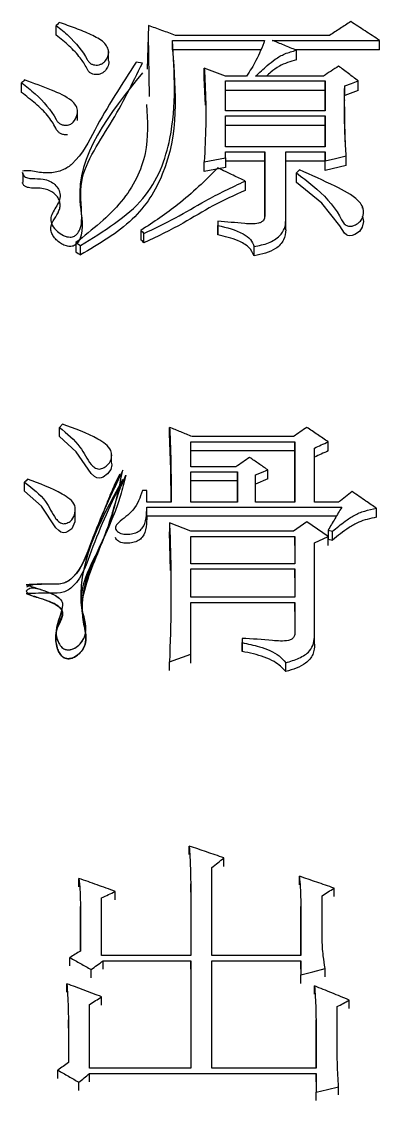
# Model space of a CAD drawing. Header units: millimetres. Extents: x 2003 to 4439, y 563 to 2285.
# Drawn here: x 2510.84 to 2513.4, y 2084.24 to 2091.97 of the extents above; entities that cross this region are included whole.
import ezdxf

# ---------------------------------------------------------------- set-up
doc = ezdxf.new("R2010")
doc.units = ezdxf.units.MM

msp = doc.modelspace()

# ---------------------------------------------------------------- linework, layer by layer
at = {"color": 7, "linetype": 'Continuous', "lineweight": 25}
for p, q in [((2511.0882, 2091.8729), (2511.0882, 2091.9421)), ((2511.7481, 2091.942), (2511.7401, 2091.6303)), ((2511.755, 2091.4344), (2511.7481, 2091.8729)), ((2513.0461, 2091.8712), (2511.9428, 2091.8712)), ((2511.4623, 2091.6932), (2511.4623, 2091.7629)), ((2511.9212, 2091.8358), (2512.5809, 2091.8358)), ((2511.9212, 2091.7668), (2511.9212, 2091.8358)), ((2512.5514, 2091.7668), (2511.9212, 2091.7668)), ((2512.6351, 2091.8358), (2513.4031, 2091.8358)), ((2513.4031, 2091.7668), (2512.8034, 2091.7668)), ((2512.8082, 2091.696), (2512.8082, 2091.7648)), ((2513.4031, 2091.7668), (2513.4031, 2091.8358)), ((2511.7048, 2091.6725), (2511.6615, 2091.6796)), ((2512.1483, 2091.5682), (2512.1483, 2091.637)), ((2510.8395, 2091.4617), (2510.8395, 2091.5303)), ((2512.1562, 2091.3701), (2512.1483, 2091.5682)), ((2512.4512, 2091.58), (2512.2997, 2091.58)), ((2512.2997, 2091.5444), (2513.0137, 2091.5444)), ((2512.2997, 2091.3303), (2512.2997, 2091.5444)), ((2513.0029, 2091.58), (2512.5161, 2091.58)), ((2513.0137, 2091.5444), (2513.0137, 2091.3303)), ((2513.0137, 2091.4758), (2513.0137, 2091.5444)), ((2513.2517, 2091.4758), (2513.2517, 2091.5444)), ((2513.0137, 2091.4758), (2512.2997, 2091.4758)), ((2513.0137, 2091.3303), (2513.0137, 2091.4758)), ((2513.1543, 2091.4402), (2513.1543, 2091.5088)), ((2513.2517, 2091.4758), (2513.1543, 2091.4402)), ((2511.2403, 2091.2618), (2511.2403, 2091.3309)), ((2513.0137, 2091.3303), (2512.2997, 2091.3303)), ((2512.2997, 2091.2946), (2513.0137, 2091.2946)), ((2512.2997, 2091.0724), (2512.2997, 2091.2946)), ((2513.0137, 2091.2263), (2512.2997, 2091.2263)), ((2513.0137, 2091.2946), (2513.0137, 2091.0724)), ((2513.0137, 2091.2263), (2513.0137, 2091.2946)), ((2513.0137, 2091.0724), (2513.0137, 2091.2263)), ((2513.0137, 2091.0724), (2512.2997, 2091.0724)), ((2512.2997, 2091.0365), (2512.581, 2091.0365)), ((2512.2997, 2090.9934), (2512.2997, 2091.0365)), ((2512.2997, 2090.9934), (2512.2997, 2090.9255)), ((2512.581, 2091.0365), (2512.581, 2090.575)), ((2512.581, 2090.9686), (2512.581, 2091.0365)), ((2512.7324, 2091.0365), (2513.0137, 2091.0365)), ((2512.7324, 2090.546), (2512.7324, 2091.0365)), ((2513.0137, 2091.0365), (2513.0137, 2090.9718)), ((2513.0137, 2090.9686), (2513.0137, 2091.0365)), ((2513.1651, 2090.9398), (2513.1651, 2091.0078)), ((2512.1483, 2090.8968), (2512.1483, 2090.9646)), ((2512.2997, 2090.9255), (2512.1483, 2090.8968)), ((2512.581, 2090.9686), (2512.2997, 2090.9686)), ((2512.581, 2090.5749), (2512.581, 2090.9686)), ((2513.0137, 2090.9686), (2512.7324, 2090.9686)), ((2513.0137, 2090.9039), (2513.0137, 2090.9718)), ((2513.0137, 2090.9039), (2513.0137, 2090.9686)), ((2513.1651, 2090.9398), (2513.0137, 2090.9039)), ((2510.8502, 2090.8172), (2510.8502, 2090.885)), ((2512.8298, 2090.907), (2512.8082, 2090.8855)), ((2512.4412, 2090.8274), (2512.4412, 2090.7597)), ((2513.2829, 2090.6331), (2513.2829, 2090.6421)), ((2512.2457, 2090.5388), (2512.2457, 2090.5098)), ((2512.2457, 2090.5388), (2512.2457, 2090.4715)), ((2512.7324, 2090.4787), (2512.7324, 2090.546)), ((2513.2829, 2090.5739), (2513.2829, 2090.5753)), ((2511.694, 2090.4736), (2511.694, 2090.4063)), ((2511.7159, 2090.3843), (2511.7159, 2090.4515)), ((2512.2457, 2090.4426), (2512.2457, 2090.5098)), ((2511.2288, 2090.3865), (2511.2612, 2090.3648)), ((2511.2288, 2090.3865), (2511.2288, 2090.3194)), ((2511.2612, 2090.2977), (2511.2612, 2090.3648)), ((2512.5053, 2090.2904), (2512.5053, 2090.3575)), ((2511.1315, 2089.0842), (2511.1099, 2089.0619)), ((2511.1099, 2088.9966), (2511.1099, 2089.0619)), ((2511.8995, 2088.9966), (2511.8995, 2089.0619)), ((2512.7865, 2088.9952), (2512.0618, 2088.9952)), ((2512.051, 2088.9581), (2512.7974, 2088.9581)), ((2512.051, 2088.7798), (2512.051, 2088.9581)), ((2512.7974, 2088.9581), (2512.7974, 2088.5264)), ((2512.7974, 2088.8929), (2512.7974, 2088.9581)), ((2512.938, 2088.5264), (2512.938, 2088.9136)), ((2513.0353, 2088.8929), (2513.0353, 2088.9581)), ((2511.4831, 2088.8132), (2511.4831, 2088.8783)), ((2512.7974, 2088.8929), (2512.051, 2088.8929)), ((2512.7974, 2088.5264), (2512.7974, 2088.8929)), ((2512.3755, 2088.7798), (2512.051, 2088.7798)), ((2512.6026, 2088.6925), (2512.6026, 2088.7575)), ((2511.5108, 2088.632), (2511.5429, 2088.7259)), ((2512.051, 2088.7426), (2512.3863, 2088.7426)), ((2512.051, 2088.5264), (2512.051, 2088.7426)), ((2512.3863, 2088.6776), (2512.051, 2088.6776)), ((2512.3863, 2088.7426), (2512.3863, 2088.5264)), ((2512.3863, 2088.6776), (2512.3863, 2088.7426)), ((2512.3863, 2088.5264), (2512.3863, 2088.6776)), ((2512.5161, 2088.5264), (2512.5161, 2088.7203)), ((2512.6026, 2088.6925), (2512.5161, 2088.6553)), ((2511.7373, 2088.6085), (2511.7048, 2088.6085)), ((2511.7373, 2088.5264), (2511.7373, 2088.6085)), ((2511.9103, 2088.5264), (2511.7373, 2088.5264)), ((2512.3863, 2088.5264), (2512.051, 2088.5264)), ((2512.7974, 2088.5264), (2512.5161, 2088.5264)), ((2513.1111, 2088.5264), (2512.938, 2088.5264)), ((2511.2241, 2088.4176), (2511.2241, 2088.4822)), ((2511.7373, 2088.489), (2513.1327, 2088.489)), ((2511.7373, 2088.4244), (2511.7373, 2088.489)), ((2513.3815, 2088.4169), (2513.3815, 2088.4815)), ((2513.0944, 2088.4244), (2511.7373, 2088.4244)), ((2512.051, 2088.317), (2511.8995, 2088.3769)), ((2511.8995, 2088.3769), (2511.8995, 2088.3124)), ((2512.8839, 2088.3844), (2512.7865, 2088.317)), ((2513.0353, 2088.2795), (2512.8839, 2088.3844)), ((2511.512, 2088.3415), (2511.512, 2088.3412)), ((2511.9063, 2088.0362), (2511.8995, 2088.3124)), ((2512.7865, 2088.317), (2512.051, 2088.317)), ((2513.0353, 2088.3245), (2513.0678, 2088.317)), ((2513.0353, 2088.3245), (2513.0353, 2088.26)), ((2513.0678, 2088.2526), (2513.0678, 2088.317)), ((2512.051, 2088.2795), (2512.7974, 2088.2795)), ((2512.051, 2088.0844), (2512.051, 2088.2795)), ((2512.7974, 2088.2795), (2512.7974, 2088.0844)), ((2512.7974, 2088.2152), (2512.7974, 2088.2795)), ((2512.938, 2088.2345), (2513.0353, 2088.2795)), ((2512.938, 2087.5716), (2512.938, 2088.2345)), ((2513.0353, 2088.2152), (2513.0353, 2088.2795)), ((2513.0353, 2088.26), (2513.0678, 2088.2526)), ((2512.7974, 2088.0844), (2512.051, 2088.0844)), ((2512.051, 2088.0468), (2512.7974, 2088.0468)), ((2512.051, 2087.8435), (2512.051, 2088.0468)), ((2512.7974, 2088.0468), (2512.7974, 2087.8435)), ((2512.7974, 2087.9828), (2512.7974, 2088.0468)), ((2512.7974, 2087.8435), (2512.051, 2087.8435)), ((2512.051, 2087.8058), (2512.7974, 2087.8058)), ((2512.051, 2087.4352), (2512.051, 2087.8058)), ((2512.7974, 2087.8058), (2512.7974, 2087.5943)), ((2512.7974, 2087.7422), (2512.7974, 2087.8058)), ((2512.4188, 2087.5489), (2512.4188, 2087.5186)), ((2512.4188, 2087.5489), (2512.4188, 2087.4856)), ((2512.4188, 2087.4552), (2512.4188, 2087.5186)), ((2512.938, 2087.5083), (2512.938, 2087.5716)), ((2511.8995, 2087.3821), (2512.051, 2087.4352)), ((2512.051, 2087.3721), (2512.051, 2087.4352)), ((2511.8995, 2087.3191), (2511.8995, 2087.3821)), ((2512.7324, 2087.3113), (2512.7324, 2087.3745)), ((2512.0402, 2085.9996), (2512.0402, 2086.0608)), ((2512.289, 2085.9147), (2512.289, 2085.9758)), ((2512.2024, 2085.277), (2512.2024, 2085.9062)), ((2511.2505, 2085.7679), (2511.2505, 2085.8288)), ((2512.8298, 2085.7834), (2512.8298, 2085.8443)), ((2511.5101, 2085.675), (2511.5101, 2085.7358)), ((2512.051, 2085.7901), (2512.051, 2085.277)), ((2512.051, 2085.7292), (2512.051, 2085.7901)), ((2513.0786, 2085.6983), (2513.0786, 2085.759)), ((2511.4128, 2085.277), (2511.4128, 2085.6893)), ((2512.9921, 2085.4016), (2512.9921, 2085.7048)), ((2511.2613, 2085.6272), (2511.2613, 2085.3081)), ((2511.2613, 2085.5666), (2511.2613, 2085.6272)), ((2512.8406, 2085.6272), (2512.8407, 2085.277)), ((2512.8406, 2085.5665), (2512.8406, 2085.6272)), ((2511.2613, 2085.3081), (2511.2613, 2085.5663)), ((2512.8407, 2085.277), (2512.8406, 2085.5662)), ((2512.051, 2085.277), (2511.4128, 2085.277)), ((2512.8407, 2085.277), (2512.2024, 2085.277)), ((2511.1856, 2085.2012), (2511.1856, 2085.2614)), ((2511.4236, 2085.238), (2512.051, 2085.238)), ((2511.4236, 2085.1779), (2511.4236, 2085.238)), ((2512.051, 2085.238), (2512.051, 2084.4697)), ((2512.051, 2085.1779), (2512.051, 2085.238)), ((2512.2024, 2085.238), (2512.8407, 2085.2379)), ((2512.2024, 2084.4697), (2512.2024, 2085.238)), ((2512.8407, 2085.2379), (2512.8407, 2085.1364)), ((2512.8407, 2085.1779), (2512.8407, 2085.2379)), ((2511.337, 2085.1155), (2511.337, 2085.1755)), ((2512.8407, 2085.0765), (2512.8407, 2085.1364)), ((2513.0137, 2085.1233), (2513.0137, 2085.1833)), ((2511.164, 2085.0141), (2511.164, 2085.0739)), ((2512.938, 2084.9984), (2512.938, 2085.0583)), ((2511.4128, 2084.9203), (2511.4128, 2084.98)), ((2513.1868, 2084.8968), (2513.1868, 2084.9566)), ((2511.3262, 2084.4697), (2511.3262, 2084.9252)), ((2513.1003, 2084.6192), (2513.1003, 2084.9096)), ((2511.1748, 2084.8155), (2511.1748, 2084.509)), ((2511.1748, 2084.756), (2511.1748, 2084.8155)), ((2512.9488, 2084.8155), (2512.9488, 2084.4697)), ((2512.9488, 2084.756), (2512.9488, 2084.8155)), ((2512.9488, 2084.4697), (2512.9488, 2084.7557)), ((2511.0991, 2084.3949), (2511.0991, 2084.4539)), ((2512.051, 2084.4697), (2511.3262, 2084.4697)), ((2511.3262, 2084.3713), (2511.3262, 2084.4303)), ((2512.9488, 2084.4697), (2512.2024, 2084.4697)), ((2512.9488, 2084.4303), (2512.9488, 2084.2962)), ((2512.9488, 2084.3713), (2512.9488, 2084.4303)), ((2511.2505, 2084.3083), (2511.2505, 2084.3672)), ((2512.9488, 2084.2374), (2512.9488, 2084.2962)), ((2513.1111, 2084.2768), (2513.1111, 2084.3357))]:
    msp.add_line(p, q, dxfattribs=at)
at = {"color": 7, "linetype": 'Continuous', "lineweight": 25, "flags": 128}
for points in [[(2511.1098, 2091.9633), (2511.1044, 2091.9579), (2511.0963, 2091.95), (2511.0882, 2091.9421)], [(2510.8611, 2091.5516), (2510.8556, 2091.5462), (2510.8475, 2091.5382), (2510.8394, 2091.5302)], [(2513.1543, 2091.5088), (2513.203, 2091.5266), (2513.2517, 2091.5444)], [(2512.1483, 2090.9646), (2512.224, 2090.979), (2512.2997, 2090.9934)], [(2513.0137, 2090.9718), (2513.0894, 2090.9898), (2513.1651, 2091.0078)], [(2512.8082, 2090.8177), (2512.8082, 2090.8424), (2512.8082, 2090.8639), (2512.8082, 2090.8855)], [(2513.2817, 2090.5741), (2513.2895, 2090.5368), (2513.2806, 2090.4955), (2513.2605, 2090.4665), (2513.2281, 2090.4443), (2513.2076, 2090.4373), (2513.1908, 2090.4355), (2513.178, 2090.4372), (2513.1667, 2090.4419), (2513.1518, 2090.4541), (2513.1187, 2090.506), (2512.9904, 2090.6698), (2512.8082, 2090.8177), (2512.8082, 2090.8177)], [(2511.694, 2090.4736), (2511.7049, 2090.4626), (2511.7158, 2090.4516)], [(2511.7158, 2090.3844), (2511.7103, 2090.3899), (2511.7048, 2090.3955), (2511.694, 2090.4063)], [(2511.2288, 2090.3194), (2511.245, 2090.3086), (2511.2612, 2090.2977)], [(2511.4815, 2088.8118), (2511.485, 2088.7941), (2511.4783, 2088.7596), (2511.4561, 2088.728), (2511.4238, 2088.705), (2511.4092, 2088.6997), (2511.3944, 2088.6978), (2511.378, 2088.7009), (2511.3628, 2088.7084), (2511.3385, 2088.7309), (2511.2293, 2088.8872), (2511.1099, 2088.9966), (2511.1099, 2088.9966)], [(2512.5161, 2088.7203), (2512.5594, 2088.7389), (2512.6026, 2088.7575)], [(2510.8827, 2088.6905), (2510.8719, 2088.6793), (2510.8611, 2088.6681)], [(2510.8611, 2088.6033), (2510.8611, 2088.6273), (2510.8611, 2088.6477), (2510.8611, 2088.6681)], [(2511.2207, 2088.4176), (2511.2209, 2088.3839), (2511.1994, 2088.3344), (2511.1719, 2088.3143), (2511.1554, 2088.3083), (2511.1387, 2088.3069), (2511.1211, 2088.3116), (2511.1055, 2088.3217), (2511.0859, 2088.3426), (2510.9827, 2088.4978), (2510.8611, 2088.6033), (2510.8611, 2088.6033)], [(2512.8407, 2085.1364), (2512.9272, 2085.1599), (2513.0137, 2085.1833)], [(2511.3262, 2084.4303), (2511.9601, 2084.4303), (2512.9488, 2084.4303)], [(2512.9488, 2084.2962), (2513.03, 2084.3159), (2513.1111, 2084.3357)]]:
    msp.add_lwpolyline(points, dxfattribs=at)
at = {"color": 7, "linetype": 'Continuous', "lineweight": 25}
for points, knots in [([(2511.0882, 2091.9421), (2511.1182, 2091.918), (2511.2087, 2091.8454), (2511.279, 2091.7527), (2511.3197, 2091.6814), (2511.3344, 2091.6677), (2511.3533, 2091.6603), (2511.3742, 2091.6578), (2511.3956, 2091.6599), (2511.4179, 2091.6687), (2511.4413, 2091.6886), (2511.4596, 2091.7179), (2511.4662, 2091.7539), (2511.4553, 2091.7891), (2511.4186, 2091.8353), (2511.3354, 2091.8783), (2511.2276, 2091.9237), (2511.1492, 2091.9501), (2511.1098, 2091.9633)], [0, 0, 0, 0, 0.117103, 0.353724, 0.376614, 0.395602, 0.414782, 0.431323, 0.450524, 0.470069, 0.496423, 0.543443, 0.584386, 0.625263, 0.671715, 0.773941, 0.886489, 1, 1, 1, 1]), ([(2513.1976, 2091.9703), (2513.1723, 2091.9538), (2513.1219, 2091.9208), (2513.0714, 2091.8877), (2513.0461, 2091.8712)], [0, 0, 0, 0, 0.499999, 1, 1, 1, 1]), ([(2513.4031, 2091.8358), (2513.3688, 2091.8582), (2513.3003, 2091.9031), (2513.2318, 2091.9479), (2513.1976, 2091.9703)], [0, 0, 0, 0, 0.5, 1, 1, 1, 1]), ([(2511.4604, 2091.6933), (2511.4616, 2091.6899), (2511.4675, 2091.6739), (2511.4569, 2091.6452), (2511.4389, 2091.6174), (2511.4166, 2091.5992), (2511.3945, 2091.5907), (2511.3708, 2091.5891), (2511.3489, 2091.5925), (2511.3293, 2091.6024), (2511.3158, 2091.6181), (2511.2968, 2091.6556), (2511.2578, 2091.7175), (2511.1825, 2091.7962), (2511.1198, 2091.8472), (2511.0882, 2091.8729)], [0, 0, 0, 0, 0.021403, 0.100058, 0.170578, 0.207877, 0.245607, 0.2775, 0.3105, 0.342312, 0.37979, 0.420748, 0.584742, 0.790782, 1, 1, 1, 1]), ([(2511.2612, 2090.3648), (2511.4291, 2090.4681), (2511.7588, 2090.671), (2511.9583, 2091.2208), (2511.9352, 2091.6027), (2511.9212, 2091.8358)], [0, 0, 0, 0, 0.287943, 0.565415, 1, 1, 1, 1]), ([(2511.9212, 2091.7668), (2511.9439, 2091.4653), (2511.9757, 2091.0435), (2511.658, 2090.5308), (2511.3951, 2090.3763), (2511.2612, 2090.2977)], [0, 0, 0, 0, 0.5518, 0.771887, 1, 1, 1, 1]), ([(2512.5809, 2091.8358), (2512.5624, 2091.7868), (2512.5292, 2091.6989), (2512.4751, 2091.6165), (2512.4512, 2091.58)], [0, 0, 0, 0, 0.557901, 1, 1, 1, 1]), ([(2512.5161, 2091.58), (2512.5438, 2091.6049), (2512.5895, 2091.6459), (2512.6552, 2091.7023), (2512.7248, 2091.7422), (2512.7802, 2091.7572), (2512.8082, 2091.7648)], [0, 0, 0, 0, 0.334901, 0.5526, 0.773626, 1, 1, 1, 1]), ([(2512.8082, 2091.7648), (2512.7935, 2091.7709), (2512.7642, 2091.7829), (2512.7065, 2091.8065), (2512.6635, 2091.8242), (2512.6351, 2091.8358)], [0, 0, 0, 0, 0.253937, 0.507874, 1, 1, 1, 1]), ([(2512.8082, 2091.6959), (2512.7652, 2091.6834), (2512.6952, 2091.6629), (2512.6328, 2091.614), (2512.604, 2091.589), (2512.5935, 2091.58)], [0, 0, 0, 0, 0.503492, 0.820845, 1, 1, 1, 1]), ([(2510.8446, 2090.8917), (2510.8449, 2090.887), (2510.8454, 2090.8777), (2510.8537, 2090.8652), (2510.866, 2090.855), (2510.8866, 2090.8472), (2510.9298, 2090.8429), (2510.9847, 2090.8462), (2511.0417, 2090.8284), (2511.0801, 2090.8026), (2511.1069, 2090.768), (2511.1192, 2090.7267), (2511.1063, 2090.6661), (2511.064, 2090.6138), (2511.0445, 2090.5541), (2511.0576, 2090.5074), (2511.0913, 2090.4674), (2511.13, 2090.4404), (2511.1624, 2090.4281), (2511.1846, 2090.4246), (2511.2037, 2090.4266), (2511.2213, 2090.4339), (2511.2415, 2090.4509), (2511.2633, 2090.4861), (2511.2789, 2090.6033), (2511.2264, 2090.8682), (2511.4915, 2091.2363), (2511.6336, 2091.5268), (2511.7048, 2091.6725)], [0, 0, 0, 0, 0.006979, 0.013925, 0.020645, 0.027359, 0.039158, 0.068779, 0.087565, 0.106337, 0.125711, 0.147046, 0.168852, 0.216529, 0.237968, 0.259695, 0.286308, 0.307882, 0.318004, 0.326525, 0.332753, 0.33899, 0.348555, 0.366353, 0.396306, 0.524136, 0.761431, 1, 1, 1, 1]), ([(2511.6615, 2091.6796), (2511.5574, 2091.5204), (2511.4009, 2091.281), (2511.2733, 2091.0107), (2511.1723, 2090.9254), (2511.1346, 2090.9058), (2511.0917, 2090.892), (2511.0271, 2090.8821), (2510.9598, 2090.89), (2510.8946, 2090.9024), (2510.8615, 2090.9), (2510.8456, 2090.8988)], [0, 0, 0, 0, 0.492538, 0.7401909, 0.7707097, 0.8014398, 0.8327072, 0.8648615, 0.9333586, 0.96806, 1, 1, 1, 1]), ([(2512.1483, 2091.637), (2512.1509, 2091.5867), (2512.1581, 2091.4502), (2512.1613, 2091.2261), (2512.1526, 2091.0518), (2512.1483, 2090.9646)], [0, 0, 0, 0, 0.225447, 0.61244, 1, 1, 1, 1]), ([(2513.111, 2091.6512), (2513.093, 2091.6393), (2513.0569, 2091.6156), (2513.0209, 2091.5919), (2513.0029, 2091.58)], [0, 0, 0, 0, 0.499999, 1, 1, 1, 1]), ([(2513.2517, 2091.5444), (2513.2282, 2091.5622), (2513.1813, 2091.5978), (2513.1345, 2091.6334), (2513.111, 2091.6512)], [0, 0, 0, 0, 0.499999, 1, 1, 1, 1]), ([(2510.8395, 2091.5302), (2510.873, 2091.505), (2510.9744, 2091.4285), (2511.0538, 2091.329), (2511.0975, 2091.2507), (2511.1149, 2091.2368), (2511.1362, 2091.2287), (2511.1581, 2091.2261), (2511.1782, 2091.2285), (2511.1959, 2091.2363), (2511.2191, 2091.2585), (2511.2356, 2091.2927), (2511.2434, 2091.3349), (2511.2298, 2091.372), (2511.1738, 2091.4281), (2511.0432, 2091.4856), (2510.9255, 2091.5283), (2510.8611, 2091.5516)], [0, 0, 0, 0, 0.118687, 0.359196, 0.382949, 0.402078, 0.421221, 0.441113, 0.455768, 0.470498, 0.490908, 0.548404, 0.590662, 0.633125, 0.674263, 0.821867, 1, 1, 1, 1]), ([(2511.7048, 2091.6038), (2511.4693, 2091.3074), (2511.1753, 2090.9376), (2511.2875, 2090.5099), (2511.2575, 2090.4101), (2511.2436, 2090.3874), (2511.2286, 2090.3725), (2511.2159, 2090.3641), (2511.2012, 2090.3589), (2511.185, 2090.3577), (2511.1683, 2090.3599), (2511.1448, 2090.3669), (2511.1163, 2090.382), (2511.0866, 2090.4063), (2511.0632, 2090.435), (2511.0486, 2090.4661), (2511.048, 2090.5086), (2511.0746, 2090.5577), (2511.1053, 2090.6044), (2511.1171, 2090.6455), (2511.1146, 2090.6768), (2511.102, 2090.7069), (2511.0799, 2090.7342), (2511.0484, 2090.7566), (2510.9927, 2090.7785), (2510.9355, 2090.7747), (2510.8881, 2090.7794), (2510.8704, 2090.7851), (2510.8591, 2090.7927), (2510.8521, 2090.8), (2510.8469, 2090.8083), (2510.8455, 2090.8143), (2510.8448, 2090.8172)], [0, 0, 0, 0, 0.497456, 0.620857, 0.636346, 0.651276, 0.658077, 0.664325, 0.67016, 0.675991, 0.682204, 0.688976, 0.70417, 0.720933, 0.738108, 0.754604, 0.770049, 0.801248, 0.833208, 0.848775, 0.864425, 0.880247, 0.89615, 0.91217, 0.928663, 0.965077, 0.973828, 0.982053, 0.986245, 0.990754, 0.995583, 1, 1, 1, 1]), ([(2511.1676, 2091.1596), (2511.1643, 2091.1592), (2511.1531, 2091.1579), (2511.1339, 2091.1613), (2511.1127, 2091.1697), (2511.0949, 2091.1856), (2511.0726, 2091.2304), (2511.0283, 2091.3006), (2510.9405, 2091.384), (2510.8733, 2091.4356), (2510.8395, 2091.4617)], [0, 0, 0, 0, 0.018476, 0.061789, 0.105489, 0.149477, 0.212223, 0.462546, 0.729106, 1, 1, 1, 1]), ([(2513.1651, 2091.0078), (2513.1635, 2091.0308), (2513.1612, 2091.0653), (2513.1585, 2091.1114), (2513.1569, 2091.1459), (2513.1559, 2091.1717), (2513.1553, 2091.1919), (2513.1549, 2091.2062), (2513.1544, 2091.2235), (2513.1541, 2091.2407), (2513.1538, 2091.2551), (2513.1536, 2091.2694), (2513.1535, 2091.2838), (2513.1533, 2091.301), (2513.1532, 2091.3182), (2513.1532, 2091.3354), (2513.1532, 2091.3497), (2513.1532, 2091.3641), (2513.1532, 2091.3784), (2513.1533, 2091.3956), (2513.1534, 2091.4099), (2513.1535, 2091.4214), (2513.1535, 2091.43), (2513.1536, 2091.4371), (2513.1537, 2091.4443), (2513.1537, 2091.4514), (2513.1538, 2091.46), (2513.1539, 2091.4686), (2513.154, 2091.4758), (2513.154, 2091.4829), (2513.1541, 2091.4886), (2513.1542, 2091.4944), (2513.1542, 2091.4986), (2513.1543, 2091.5035), (2513.1543, 2091.5068), (2513.1543, 2091.5088)], [0, 0, 0, 0, 0.137495, 0.206243, 0.274991, 0.343739, 0.360926, 0.3953, 0.429674, 0.464048, 0.498422, 0.515609, 0.549982, 0.584356, 0.61873, 0.653104, 0.687478, 0.704665, 0.739038, 0.773412, 0.807786, 0.824973, 0.84216, 0.859347, 0.86794, 0.885127, 0.902314, 0.919501, 0.936688, 0.945281, 0.962468, 0.971061, 0.979655, 0.988248, 1, 1, 1, 1]), ([(2511.7335, 2091.3753), (2511.7411, 2091.2583), (2511.7565, 2091.02), (2511.5794, 2090.6626), (2511.3468, 2090.4794), (2511.2288, 2090.3865)], [0, 0, 0, 0, 0.322113, 0.656114, 1, 1, 1, 1]), ([(2513.1601, 2091.091), (2513.1601, 2091.0909), (2513.1602, 2091.0908), (2513.1586, 2091.1301), (2513.1549, 2091.2355), (2513.1542, 2091.328), (2513.1541, 2091.3865), (2513.1542, 2091.411), (2513.1541, 2091.4134), (2513.1541, 2091.4147)], [0, 0, 0, 0, 0.00357, 0.023068, 0.457318, 0.686208, 0.826116, 0.905274, 1, 1, 1, 1]), ([(2512.2458, 2090.9214), (2512.1547, 2090.8311), (2511.9908, 2090.6686), (2511.7853, 2090.5336), (2511.694, 2090.4736)], [0, 0, 0, 0, 0.55543, 1, 1, 1, 1]), ([(2512.4408, 2090.8276), (2512.4126, 2090.8412), (2512.366, 2090.8636), (2512.301, 2090.8948), (2512.2642, 2090.9125), (2512.2458, 2090.9214)], [0, 0, 0, 0, 0.433599, 0.716799, 1, 1, 1, 1]), ([(2510.8502, 2090.8176), (2510.8502, 2090.8206), (2510.8502, 2090.8251), (2510.8502, 2090.8298), (2510.8502, 2090.8319), (2510.8502, 2090.8322), (2510.8502, 2090.8324), (2510.8502, 2090.8402), (2510.8502, 2090.8479), (2510.8502, 2090.8713), (2510.8502, 2090.8797), (2510.8502, 2090.8854)], [0, 0, 0, 0, 0.098322, 0.150223, 0.156042, 0.157925, 0.159189, 0.159644, 0.360233, 0.564728, 1, 1, 1, 1]), ([(2512.8082, 2090.8855), (2512.8485, 2090.8553), (2512.9703, 2090.7642), (2513.0899, 2090.641), (2513.1376, 2090.534), (2513.1619, 2090.5116), (2513.175, 2090.5045), (2513.1907, 2090.5019), (2513.2105, 2090.5043), (2513.2361, 2090.5141), (2513.2627, 2090.5331), (2513.2844, 2090.5648), (2513.2925, 2090.6054), (2513.2837, 2090.6502), (2513.2222, 2090.7206), (2513.0632, 2090.804), (2512.9158, 2090.8691), (2512.8298, 2090.907)], [0, 0, 0, 0, 0.117023, 0.353532, 0.409689, 0.421913, 0.431957, 0.442101, 0.453679, 0.472075, 0.49977, 0.527462, 0.568321, 0.610802, 0.649012, 0.795156, 1, 1, 1, 1]), ([(2511.7159, 2090.4515), (2511.7923, 2090.4876), (2511.9452, 2090.5599), (2512.1724, 2090.7), (2512.3447, 2090.7817), (2512.4408, 2090.8273)], [0, 0, 0, 0, 0.306675, 0.613603, 1, 1, 1, 1]), ([(2512.4408, 2090.7596), (2512.3626, 2090.7245), (2512.2069, 2090.6546), (2511.9833, 2090.5111), (2511.8114, 2090.4296), (2511.7159, 2090.3843)], [0, 0, 0, 0, 0.3096618, 0.6163337, 1, 1, 1, 1]), ([(2512.581, 2090.575), (2512.5801, 2090.5653), (2512.5787, 2090.5497), (2512.5595, 2090.5328), (2512.5153, 2090.5154), (2512.4045, 2090.5265), (2512.3088, 2090.5339), (2512.2457, 2090.5388)], [0, 0, 0, 0, 0.100834, 0.16221, 0.226726, 0.489604, 1, 1, 1, 1]), ([(2512.5053, 2090.3575), (2512.5406, 2090.3646), (2512.6101, 2090.3787), (2512.6888, 2090.4267), (2512.728, 2090.4871), (2512.7309, 2090.5265), (2512.7324, 2090.546)], [0, 0, 0, 0, 0.292672, 0.574648, 0.788772, 1, 1, 1, 1]), ([(2512.2457, 2090.5098), (2512.3093, 2090.494), (2512.3971, 2090.4722), (2512.4837, 2090.4107), (2512.4982, 2090.375), (2512.5053, 2090.3575)], [0, 0, 0, 0, 0.572425, 0.789887, 1, 1, 1, 1]), ([(2512.2457, 2090.4715), (2512.2457, 2090.4682), (2512.2457, 2090.4628), (2512.2457, 2090.4553), (2512.2457, 2090.4489), (2512.2457, 2090.4447), (2512.2457, 2090.4426)], [0, 0, 0, 0, 0.34, 0.56, 0.78, 1, 1, 1, 1]), ([(2512.7324, 2090.4787), (2512.7299, 2090.4538), (2512.7249, 2090.4035), (2512.6502, 2090.323), (2512.5608, 2090.3029), (2512.5053, 2090.2904)], [0, 0, 0, 0, 0.26941, 0.545308, 1, 1, 1, 1]), ([(2512.5053, 2090.2904), (2512.4948, 2090.3125), (2512.4735, 2090.3579), (2512.3756, 2090.4104), (2512.2953, 2090.4303), (2512.2457, 2090.4426)], [0, 0, 0, 0, 0.2673338, 0.5471575, 1, 1, 1, 1]), ([(2511.1099, 2089.0619), (2511.1649, 2089.0175), (2511.2624, 2088.9389), (2511.309, 2088.8258), (2511.3567, 2088.776), (2511.3771, 2088.7653), (2511.3951, 2088.7616), (2511.4143, 2088.7653), (2511.4357, 2088.7756), (2511.46, 2088.7946), (2511.481, 2088.8237), (2511.4871, 2088.8596), (2511.4795, 2088.9015), (2511.4436, 2088.944), (2511.3301, 2089.0135), (2511.2195, 2089.0528), (2511.1315, 2089.0842)], [0, 0, 0, 0, 0.207529, 0.367372, 0.400835, 0.41667, 0.431354, 0.448141, 0.466694, 0.497248, 0.538464, 0.578549, 0.61996, 0.682145, 0.746849, 1, 1, 1, 1]), ([(2511.8995, 2089.0619), (2511.901, 2089.0305), (2511.9028, 2088.9911), (2511.9046, 2088.9478), (2511.9051, 2088.934), (2511.9055, 2088.9242), (2511.9059, 2088.9143), (2511.9064, 2088.8986), (2511.9069, 2088.8828), (2511.9074, 2088.867), (2511.9079, 2088.8513), (2511.9082, 2088.8355), (2511.9087, 2088.8158), (2511.909, 2088.8), (2511.9092, 2088.7842), (2511.9095, 2088.7684), (2511.9097, 2088.7526), (2511.9098, 2088.7368), (2511.91, 2088.7249), (2511.91, 2088.715), (2511.9101, 2088.7051), (2511.9102, 2088.6972), (2511.9102, 2088.6873), (2511.9103, 2088.6794), (2511.9103, 2088.6715), (2511.9103, 2088.6636), (2511.9103, 2088.6557), (2511.9104, 2088.6458), (2511.9104, 2088.6379), (2511.9104, 2088.63), (2511.9104, 2088.622), (2511.9104, 2088.6141), (2511.9104, 2088.6042), (2511.9104, 2088.5963), (2511.9104, 2088.5884), (2511.9104, 2088.5805), (2511.9104, 2088.5725), (2511.9104, 2088.5626), (2511.9104, 2088.5557), (2511.9104, 2088.5488), (2511.9104, 2088.5448), (2511.9104, 2088.5399), (2511.9104, 2088.5359), (2511.9103, 2088.5311), (2511.9103, 2088.5282), (2511.9103, 2088.5264)], [0, 0, 0, 0, 0.176928, 0.221159, 0.243275, 0.254333, 0.276449, 0.298565, 0.342797, 0.364913, 0.387029, 0.431261, 0.453377, 0.497609, 0.519725, 0.54184, 0.586072, 0.608188, 0.630304, 0.65242, 0.663478, 0.685594, 0.696652, 0.718768, 0.729826, 0.740884, 0.763, 0.774058, 0.796174, 0.807232, 0.818289, 0.840405, 0.851463, 0.873579, 0.884637, 0.895695, 0.917811, 0.928869, 0.950985, 0.956514, 0.967572, 0.973101, 0.984159, 0.989688, 1, 1, 1, 1]), ([(2512.0618, 2088.9952), (2512.0347, 2089.0063), (2511.9806, 2089.0286), (2511.9266, 2089.0508), (2511.8995, 2089.0619)], [0, 0, 0, 0, 0.499999, 1, 1, 1, 1]), ([(2512.8839, 2089.0619), (2512.8677, 2089.0508), (2512.8352, 2089.0286), (2512.8028, 2089.0063), (2512.7865, 2088.9952)], [0, 0, 0, 0, 0.499998, 1, 1, 1, 1]), ([(2513.0353, 2088.9581), (2513.0101, 2088.9754), (2512.9596, 2089.01), (2512.9091, 2089.0446), (2512.8839, 2089.0619)], [0, 0, 0, 0, 0.499999, 1, 1, 1, 1]), ([(2511.9102, 2088.5264), (2511.9102, 2088.5682), (2511.9103, 2088.6677), (2511.9069, 2088.8245), (2511.902, 2088.9392), (2511.8995, 2088.9966)], [0, 0, 0, 0, 0.265771, 0.632843, 1, 1, 1, 1]), ([(2512.938, 2088.9136), (2512.9542, 2088.921), (2512.9867, 2088.9359), (2513.0191, 2088.9507), (2513.0353, 2088.9581)], [0, 0, 0, 0, 0.499999, 1, 1, 1, 1]), ([(2512.4728, 2088.8467), (2512.4566, 2088.8356), (2512.4242, 2088.8133), (2512.3917, 2088.791), (2512.3755, 2088.7798)], [0, 0, 0, 0, 0.499998, 1, 1, 1, 1]), ([(2512.6026, 2088.7575), (2512.581, 2088.7724), (2512.5377, 2088.8021), (2512.4945, 2088.8319), (2512.4728, 2088.8467)], [0, 0, 0, 0, 0.499999, 1, 1, 1, 1]), ([(2513.0353, 2088.8929), (2513.0191, 2088.8855), (2512.9867, 2088.8706), (2512.9542, 2088.8558), (2512.938, 2088.8484)], [0, 0, 0, 0, 0.499998, 1, 1, 1, 1]), ([(2511.5642, 2088.7538), (2511.4836, 2088.5857), (2511.3629, 2088.3339), (2511.275, 2088.0471), (2511.1778, 2087.9602), (2511.1256, 2087.9366), (2511.0193, 2087.938), (2510.931, 2087.9355), (2510.8719, 2087.9339)], [0, 0, 0, 0, 0.500155, 0.749433, 0.782567, 0.811815, 0.874052, 1, 1, 1, 1]), ([(2510.8719, 2087.9339), (2510.9209, 2087.9184), (2510.998, 2087.894), (2511.0827, 2087.8588), (2511.1183, 2087.8303), (2511.133, 2087.8081), (2511.1293, 2087.7201), (2511.0675, 2087.6241), (2511.1006, 2087.5223), (2511.1217, 2087.4892), (2511.1406, 2087.4747), (2511.156, 2087.4682), (2511.1733, 2087.4657), (2511.192, 2087.4678), (2511.211, 2087.4744), (2511.2332, 2087.4866), (2511.2568, 2087.506), (2511.2835, 2087.5397), (2511.3178, 2087.6297), (2511.2053, 2087.88), (2511.4648, 2088.261), (2511.5309, 2088.5891), (2511.5642, 2088.7538)], [0, 0, 0, 0, 0.062139, 0.097741, 0.110846, 0.121745, 0.134474, 0.241844, 0.272517, 0.28985, 0.296872, 0.303283, 0.310072, 0.317098, 0.324991, 0.334204, 0.348814, 0.364868, 0.393646, 0.487371, 0.742662, 1, 1, 1, 1]), ([(2510.8611, 2088.6681), (2510.9173, 2088.6254), (2511.0166, 2088.5499), (2511.0591, 2088.4361), (2511.1042, 2088.3852), (2511.124, 2088.3742), (2511.1393, 2088.3704), (2511.1562, 2088.3723), (2511.1781, 2088.3807), (2511.2094, 2088.4034), (2511.2225, 2088.4484), (2511.2285, 2088.5028), (2511.1858, 2088.5494), (2511.0768, 2088.6187), (2510.9688, 2088.6587), (2510.8827, 2088.6905)], [0, 0, 0, 0, 0.207996, 0.367554, 0.405471, 0.419369, 0.432328, 0.447278, 0.463534, 0.497494, 0.558303, 0.619645, 0.682126, 0.746669, 1, 1, 1, 1]), ([(2511.5642, 2088.6888), (2511.4836, 2088.5209), (2511.3629, 2088.2694), (2511.275, 2087.9828), (2511.1776, 2087.8961), (2511.1253, 2087.8726), (2511.0192, 2087.8741), (2510.9309, 2087.8716), (2510.8719, 2087.8699)], [0, 0, 0, 0, 0.5001527, 0.7494213, 0.7825376, 0.8118031, 0.8740433, 1, 1, 1, 1]), ([(2510.8719, 2087.8699), (2510.9244, 2087.8535), (2511.002, 2087.8291), (2511.0885, 2087.792), (2511.1214, 2087.7637), (2511.1312, 2087.7439), (2511.1377, 2087.6913), (2511.0862, 2087.6286), (2511.0818, 2087.5434), (2511.0906, 2087.4901), (2511.1064, 2087.4485), (2511.1234, 2087.424), (2511.1432, 2087.4095), (2511.1614, 2087.4033), (2511.1815, 2087.4029), (2511.2067, 2087.4087), (2511.2358, 2087.4239), (2511.2707, 2087.4566), (2511.3, 2087.5061), (2511.3023, 2087.6096), (2511.1968, 2088.0106), (2511.3962, 2088.3787), (2511.5642, 2088.6888)], [0, 0, 0, 0, 0.066326, 0.098069, 0.114802, 0.122366, 0.12991, 0.194026, 0.225577, 0.257771, 0.274923, 0.290948, 0.299033, 0.306308, 0.31368, 0.322028, 0.336671, 0.353914, 0.385654, 0.416675, 0.50855, 1, 1, 1, 1]), ([(2511.5859, 2088.7179), (2511.5741, 2088.6688), (2511.4829, 2088.2894), (2511.2317, 2087.9931), (2511.2842, 2087.6421), (2511.3038, 2087.562), (2511.2981, 2087.5083), (2511.2761, 2087.4651), (2511.2472, 2087.4331), (2511.2161, 2087.4124), (2511.1894, 2087.4039), (2511.1704, 2087.4031), (2511.1582, 2087.4047), (2511.1473, 2087.4083), (2511.1346, 2087.4152), (2511.1222, 2087.4267), (2511.1092, 2087.4452), (2511.1014, 2087.4621), (2511.097, 2087.4746), (2511.0957, 2087.4787), (2511.0846, 2087.5142), (2511.0784, 2087.5769), (2511.1037, 2087.6512), (2511.1272, 2087.6971), (2511.1342, 2087.7282), (2511.1294, 2087.7529), (2511.098, 2087.7884), (2511.0334, 2087.8165), (2510.9708, 2087.8367), (2510.9312, 2087.847), (2510.913, 2087.8537), (2510.8995, 2087.8611), (2510.8842, 2087.8716), (2510.8774, 2087.8805), (2510.8728, 2087.8866)], [0, 0, 0, 0, 0.063403, 0.490083, 0.555845, 0.585953, 0.612335, 0.635418, 0.654818, 0.670315, 0.682341, 0.687426, 0.692125, 0.696624, 0.701068, 0.709996, 0.718666, 0.732514, 0.736768, 0.73811, 0.738909, 0.79149, 0.829877, 0.853354, 0.86561, 0.876875, 0.890063, 0.92862, 0.960137, 0.969562, 0.976521, 0.982326, 0.987997, 1, 1, 1, 1]), ([(2510.8728, 2087.8866), (2510.8753, 2087.8902), (2510.8787, 2087.8949), (2510.8847, 2087.9006), (2510.8936, 2087.9063), (2510.9072, 2087.9116), (2510.9518, 2087.9099), (2511.0187, 2087.8848), (2511.0863, 2087.8576), (2511.1209, 2087.8279), (2511.1325, 2087.8073), (2511.1327, 2087.7209), (2511.069, 2087.6292), (2511.0988, 2087.5289), (2511.1164, 2087.4943), (2511.138, 2087.476), (2511.1521, 2087.4698), (2511.1633, 2087.4671), (2511.1753, 2087.4664), (2511.1927, 2087.4682), (2511.2159, 2087.4762), (2511.2424, 2087.4931), (2511.2671, 2087.5176), (2511.2875, 2087.5491), (2511.3176, 2087.6345), (2511.2607, 2087.7331), (2511.2981, 2087.9637), (2511.3976, 2088.1766), (2511.4724, 2088.3872), (2511.4969, 2088.4693), (2511.5165, 2088.5369), (2511.5475, 2088.6326), (2511.5729, 2088.6891), (2511.5859, 2088.7179)], [0, 0, 0, 0, 0.007115, 0.009283, 0.013168, 0.022788, 0.029323, 0.067396, 0.105312, 0.117519, 0.126527, 0.138469, 0.245589, 0.268554, 0.290817, 0.300477, 0.304973, 0.309414, 0.313965, 0.318785, 0.329689, 0.342801, 0.358258, 0.375878, 0.395342, 0.489004, 0.523993, 0.742498, 0.828477, 0.854871, 0.870121, 0.933939, 1, 1, 1, 1]), ([(2511.5429, 2088.7259), (2511.5266, 2088.6946), (2511.4945, 2088.6328), (2511.4373, 2088.4818), (2511.389, 2088.3632), (2511.3546, 2088.2763), (2511.3057, 2088.1635), (2511.2751, 2088.0481), (2511.1794, 2087.9614), (2511.1417, 2087.9433), (2511.0972, 2087.9367), (2511.0369, 2087.9367), (2510.9745, 2087.9416), (2510.9138, 2087.9333), (2510.887, 2087.9224), (2510.8735, 2087.9169)], [0, 0, 0, 0, 0.127271, 0.250947, 0.419961, 0.470254, 0.498152, 0.744763, 0.775002, 0.804533, 0.835455, 0.868351, 0.930416, 0.965226, 1, 1, 1, 1]), ([(2511.7048, 2088.6085), (2511.6885, 2088.5588), (2511.659, 2088.4692), (2511.5597, 2088.4034), (2511.5144, 2088.3594), (2511.5101, 2088.338), (2511.5188, 2088.3211), (2511.5328, 2088.3092), (2511.5575, 2088.298), (2511.5944, 2088.2933), (2511.6371, 2088.2996), (2511.6768, 2088.3127), (2511.7187, 2088.3492), (2511.7343, 2088.4126), (2511.7363, 2088.4636), (2511.7373, 2088.489)], [0, 0, 0, 0, 0.231115, 0.416996, 0.453479, 0.487626, 0.51108, 0.53533, 0.560619, 0.61156, 0.663004, 0.713338, 0.761901, 0.881097, 1, 1, 1, 1]), ([(2513.2084, 2088.601), (2513.1922, 2088.5886), (2513.1597, 2088.5637), (2513.1273, 2088.5388), (2513.1111, 2088.5264)], [0, 0, 0, 0, 0.499999, 1, 1, 1, 1]), ([(2513.3815, 2088.4815), (2513.3566, 2088.4988), (2513.3152, 2088.5273), (2513.2575, 2088.5671), (2513.2248, 2088.5897), (2513.2084, 2088.601)], [0, 0, 0, 0, 0.43259, 0.716295, 1, 1, 1, 1]), ([(2513.1327, 2088.489), (2513.1165, 2088.4616), (2513.084, 2088.4068), (2513.0516, 2088.3519), (2513.0353, 2088.3245)], [0, 0, 0, 0, 0.5, 1, 1, 1, 1]), ([(2513.0678, 2088.317), (2513.0969, 2088.3414), (2513.1451, 2088.3818), (2513.2209, 2088.4321), (2513.2967, 2088.4652), (2513.3531, 2088.476), (2513.3815, 2088.4815)], [0, 0, 0, 0, 0.3337806, 0.5521509, 0.7741701, 1, 1, 1, 1]), ([(2511.7373, 2088.4244), (2511.7363, 2088.399), (2511.7343, 2088.3481), (2511.7187, 2088.2847), (2511.6768, 2088.2483), (2511.6371, 2088.2352), (2511.5943, 2088.2289), (2511.5577, 2088.2336), (2511.5326, 2088.2448), (2511.5196, 2088.2567), (2511.5118, 2088.2669), (2511.5128, 2088.2722), (2511.5129, 2088.2725)], [0, 0, 0, 0, 0.2312875, 0.4631656, 0.5576858, 0.655696, 0.7558896, 0.8551036, 0.9043401, 0.9515371, 0.9971671, 1, 1, 1, 1]), ([(2511.8995, 2088.3769), (2511.9018, 2088.3131), (2511.9086, 2088.1166), (2511.912, 2087.7854), (2511.9037, 2087.5166), (2511.8995, 2087.3821)], [0, 0, 0, 0, 0.193449, 0.596574, 1, 1, 1, 1]), ([(2513.3815, 2088.4169), (2513.3377, 2088.4077), (2513.2662, 2088.3926), (2513.1851, 2088.3445), (2513.1236, 2088.3005), (2513.0864, 2088.2685), (2513.0678, 2088.2526)], [0, 0, 0, 0, 0.347143, 0.566978, 0.784321, 1, 1, 1, 1]), ([(2512.7974, 2087.5943), (2512.7969, 2087.5828), (2512.7961, 2087.5646), (2512.7775, 2087.5426), (2512.7243, 2087.5254), (2512.6013, 2087.5387), (2512.4913, 2087.5448), (2512.4188, 2087.5489)], [0, 0, 0, 0, 0.1012919, 0.1614916, 0.2249951, 0.4893613, 1, 1, 1, 1]), ([(2512.4188, 2087.5186), (2512.4608, 2087.5099), (2512.5299, 2087.4957), (2512.619, 2087.463), (2512.6878, 2087.4269), (2512.7177, 2087.3918), (2512.7324, 2087.3745)], [0, 0, 0, 0, 0.3473143, 0.5697619, 0.7881049, 1, 1, 1, 1]), ([(2512.7324, 2087.3745), (2512.7645, 2087.3845), (2512.8275, 2087.4041), (2512.9037, 2087.4506), (2512.9351, 2087.5131), (2512.937, 2087.5522), (2512.938, 2087.5716)], [0, 0, 0, 0, 0.291832, 0.574338, 0.788145, 1, 1, 1, 1]), ([(2512.938, 2087.5081), (2512.9368, 2087.4832), (2512.9343, 2087.4329), (2512.8659, 2087.3518), (2512.7837, 2087.3269), (2512.7324, 2087.3113)], [0, 0, 0, 0, 0.270016, 0.54466, 1, 1, 1, 1]), ([(2512.4188, 2087.4854), (2512.4188, 2087.4798), (2512.4188, 2087.4697), (2512.4188, 2087.4596), (2512.4188, 2087.4552)], [0, 0, 0, 0, 0.56, 1, 1, 1, 1]), ([(2512.7324, 2087.3113), (2512.7074, 2087.3372), (2512.6655, 2087.3804), (2512.5783, 2087.4153), (2512.5006, 2087.4392), (2512.4461, 2087.4499), (2512.4188, 2087.4552)], [0, 0, 0, 0, 0.328972, 0.550181, 0.774311, 1, 1, 1, 1]), ([(2512.0402, 2086.0608), (2512.0421, 2086.034), (2512.0459, 2085.9805), (2512.0498, 2085.8903), (2512.0506, 2085.8267), (2512.051, 2085.7901)], [0, 0, 0, 0, 0.297265, 0.594541, 1, 1, 1, 1]), ([(2512.289, 2085.9758), (2512.2475, 2085.99), (2512.1646, 2086.0183), (2512.0816, 2086.0466), (2512.0402, 2086.0608)], [0, 0, 0, 0, 0.4999994, 1, 1, 1, 1]), ([(2512.2024, 2085.9062), (2512.2168, 2085.9178), (2512.2457, 2085.941), (2512.2745, 2085.9642), (2512.289, 2085.9758)], [0, 0, 0, 0, 0.5, 1, 1, 1, 1]), ([(2511.2505, 2085.8288), (2511.253, 2085.8017), (2511.2574, 2085.7547), (2511.26, 2085.6874), (2511.2609, 2085.6473), (2511.2613, 2085.6272)], [0, 0, 0, 0, 0.403496, 0.701702, 1, 1, 1, 1]), ([(2511.5101, 2085.7358), (2511.4669, 2085.7513), (2511.3803, 2085.7823), (2511.2938, 2085.8133), (2511.2505, 2085.8288)], [0, 0, 0, 0, 0.499999, 1, 1, 1, 1]), ([(2512.8298, 2085.8443), (2512.8321, 2085.817), (2512.8363, 2085.7673), (2512.8391, 2085.6949), (2512.8401, 2085.6497), (2512.8406, 2085.6272)], [0, 0, 0, 0, 0.37761, 0.688762, 1, 1, 1, 1]), ([(2513.0786, 2085.759), (2513.0372, 2085.7733), (2512.9542, 2085.8017), (2512.8713, 2085.8301), (2512.8298, 2085.8443)], [0, 0, 0, 0, 0.499999, 1, 1, 1, 1]), ([(2511.4128, 2085.6893), (2511.429, 2085.697), (2511.4614, 2085.7125), (2511.4939, 2085.728), (2511.5101, 2085.7358)], [0, 0, 0, 0, 0.500001, 1, 1, 1, 1]), ([(2512.9921, 2085.7048), (2513.0065, 2085.7138), (2513.0354, 2085.7319), (2513.0642, 2085.75), (2513.0786, 2085.759)], [0, 0, 0, 0, 0.500001, 1, 1, 1, 1]), ([(2513.0137, 2085.1833), (2513.0092, 2085.2133), (2513.0015, 2085.2646), (2512.9945, 2085.3374), (2512.9929, 2085.3802), (2512.9921, 2085.4016)], [0, 0, 0, 0, 0.413286, 0.706431, 1, 1, 1, 1]), ([(2511.2613, 2085.3081), (2511.2487, 2085.3004), (2511.2235, 2085.2848), (2511.1982, 2085.2692), (2511.1856, 2085.2614)], [0, 0, 0, 0, 0.5, 1, 1, 1, 1]), ([(2511.1856, 2085.2614), (2511.2108, 2085.2471), (2511.2613, 2085.2184), (2511.3118, 2085.1898), (2511.337, 2085.1755)], [0, 0, 0, 0, 0.499999, 1, 1, 1, 1]), ([(2511.337, 2085.1755), (2511.3515, 2085.1859), (2511.3803, 2085.2067), (2511.4092, 2085.2275), (2511.4236, 2085.238)], [0, 0, 0, 0, 0.499999, 1, 1, 1, 1]), ([(2511.164, 2085.0739), (2511.166, 2085.0466), (2511.1701, 2084.99), (2511.1734, 2084.9038), (2511.1743, 2084.8449), (2511.1748, 2084.8155)], [0, 0, 0, 0, 0.317984, 0.658934, 1, 1, 1, 1]), ([(2511.4128, 2084.98), (2511.3713, 2084.9957), (2511.2884, 2085.027), (2511.2054, 2085.0583), (2511.164, 2085.0739)], [0, 0, 0, 0, 0.499999, 1, 1, 1, 1]), ([(2512.938, 2085.0583), (2512.9401, 2085.031), (2512.9443, 2084.977), (2512.9474, 2084.896), (2512.9484, 2084.8423), (2512.9488, 2084.8155)], [0, 0, 0, 0, 0.338229, 0.669059, 1, 1, 1, 1]), ([(2513.1868, 2084.9566), (2513.1453, 2084.9735), (2513.0624, 2085.0074), (2512.9795, 2085.0413), (2512.938, 2085.0583)], [0, 0, 0, 0, 0.499999, 1, 1, 1, 1]), ([(2511.3262, 2084.9252), (2511.3407, 2084.9344), (2511.3695, 2084.9526), (2511.3983, 2084.9709), (2511.4128, 2084.98)], [0, 0, 0, 0, 0.500001, 1, 1, 1, 1]), ([(2513.1003, 2084.9096), (2513.1147, 2084.9174), (2513.1435, 2084.9331), (2513.1724, 2084.9487), (2513.1868, 2084.9566)], [0, 0, 0, 0, 0.5000008, 1, 1, 1, 1]), ([(2513.1111, 2084.3357), (2513.1093, 2084.3628), (2513.1056, 2084.4171), (2513.1015, 2084.5116), (2513.1007, 2084.579), (2513.1003, 2084.6192)], [0, 0, 0, 0, 0.2871523, 0.5743157, 1, 1, 1, 1]), ([(2511.1748, 2084.509), (2511.1622, 2084.4999), (2511.1369, 2084.4815), (2511.1117, 2084.4631), (2511.0991, 2084.4539)], [0, 0, 0, 0, 0.5, 1, 1, 1, 1]), ([(2511.0991, 2084.4539), (2511.1243, 2084.4395), (2511.1748, 2084.4106), (2511.2253, 2084.3817), (2511.2505, 2084.3672)], [0, 0, 0, 0, 0.499999, 1, 1, 1, 1]), ([(2511.2505, 2084.3672), (2511.2631, 2084.3777), (2511.2884, 2084.3988), (2511.3136, 2084.4198), (2511.3262, 2084.4303)], [0, 0, 0, 0, 0.4999988, 1, 1, 1, 1])]:
    msp.add_open_spline(points, degree=3, knots=knots, dxfattribs=at)
for points in [[(2511.9428, 2091.8712), (2511.9103, 2091.883), (2511.8454, 2091.9066), (2511.7805, 2091.9302), (2511.7481, 2091.942)], [(2512.2997, 2091.58), (2512.2745, 2091.5895), (2512.224, 2091.6085), (2512.1735, 2091.6275), (2512.1483, 2091.637)]]:
    msp.add_open_spline(points, degree=3, dxfattribs=at)

doc.saveas('drawing.dxf')
